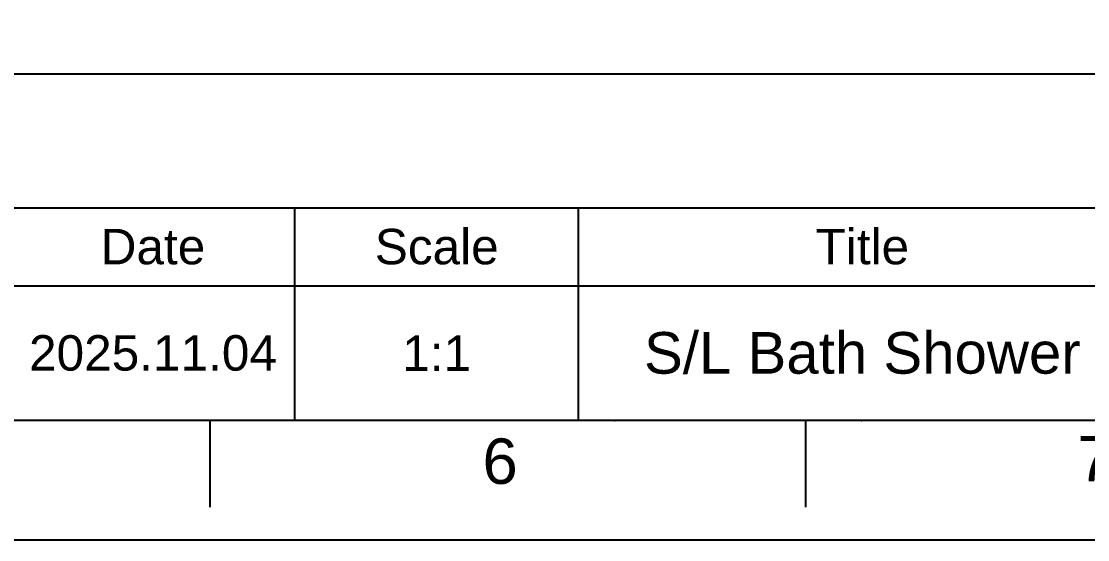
# Model space of a CAD drawing. Extents: x 9631 to 10472, y -18721 to -18126.
# Drawn here: x 10120 to 10299.2, y -18720.7 to -18633.5 of the extents above; entities that cross this region are included whole.
import ezdxf

# ---------------------------------------------------------------- set-up
doc = ezdxf.new("R2010")
doc.units = 0
doc.header["$MEASUREMENT"] = 0
doc.layers.get('Defpoints').update_dxf_attribs({"linetype": 'CONTINUOUS'})
doc.layers.add('5', color=3, linetype='CONTINUOUS', lineweight=9)
for name, color, linetype in [('FORM', 7, 'CONTINUOUS'), ('TEXT', 2, 'CONTINUOUS'), ('벽', 2, 'CONTINUOUS')]:
    doc.layers.add(name, color=color, linetype=linetype)
doc.styles.get("Standard").update_dxf_attribs({"font": 'arial.ttf'})
doc.dimstyles.new('A4', dxfattribs={"dimtxt": 4, "dimasz": 3.5, "dimexe": 0.7, "dimexo": 0.625, "dimgap": 0.5, "dimtad": 1, "dimdec": 1, "dimdsep": 46, "dimtxsty": 'Standard', "dimcen": 2.5, "dimclrd": 5, "dimclre": 5, "dimclrt": 7, "dimadec": 3, "dimazin": 2, "dimtfac": 1, "dimtdec": 1, "dimtmove": 0, "dimatfit": 3, "dimfxl": 1.25, "dimarcsym": 0})

# ---------------------------------------------------------------- blocks, each defined once
blk = doc.blocks.new('*D89')
at = {"layer": '5', "color": 3, "lineweight": -2, "transparency": 16777216}
for p, q in [((10304.81, -18393.63), (10112.05, -18393.63)), ((10112.75, -18399.63), (10112.75, -18512.05)), ((10112.75, -18636.34), (10112.75, -18523.92)), ((10113.38, -18642.34), (10113.45, -18642.34))]:
    blk.add_line(p, q, dxfattribs=at)
at = {"layer": '5', "color": 3, "transparency": 16777216}
for points in [[(10111.75, -18399.63), (10113.75, -18399.63), (10112.75, -18393.63)], [(10111.75, -18636.34), (10113.75, -18636.34), (10112.75, -18642.34)]]:
    blk.add_solid(points, dxfattribs=at)
at = {"layer": 'Defpoints', "color": 0, "transparency": 16777216}
for p in [(10305.44, -18393.63), (10112.75, -18642.34), (10112.75, -18642.34)]:
    blk.add_point(p, dxfattribs=at)
at = {"layer": '5', "color": 4, "transparency": 16777216, "insert": (10112.75, -18517.99), "char_height": 6, "attachment_point": 5}
blk.add_mtext('(1600)', dxfattribs=at)

msp = doc.modelspace()

# ---------------------------------------------------------------- linework, layer by layer
at = {"layer": 'FORM'}
for p, q in [((9807.18, -18664.87), (10451.99, -18664.87)), ((10165.94, -18700.63), (10165.94, -18664.87)), ((10213.61, -18700.63), (10213.61, -18664.87)), ((9751.16, -18677.98), (10308.97, -18677.98))]:
    msp.add_line(p, q, dxfattribs=at)
at = {"layer": 'FORM', "color": 7, "linetype": 'Continuous'}
for p, q in [((10451.99, -18700.63), (9651.04, -18700.63)), ((10151.64, -18700.63), (10151.64, -18715.18)), ((10251.76, -18700.63), (10251.76, -18715.18)), ((9631.02, -18720.65), (10472.02, -18720.65))]:
    msp.add_line(p, q, dxfattribs=at)
at = {"layer": 'FORM'}
for p in [(10219.73, -18700.63), (10261.17, -18700.63)]:
    msp.add_point(p, dxfattribs=at)
at = {"layer": '벽'}
msp.add_line((9688.98, -18642.34), (10445.11, -18642.34), dxfattribs=at)

# ---------------------------------------------------------------- texts
at = {"layer": 'FORM', "char_height": 7.63, "attachment_point": 5}
for s, insert in [('6', (10200.43, -18707.51)), ('7', (10300.38, -18707.05))]:
    msp.add_mtext_dynamic_manual_height_columns(s, width=50.0595, gutter_width=12.51, heights=[0], dxfattribs=dict(at, insert=insert))
at = {"layer": 'TEXT', "attachment_point": 5}
for s, width, insert, char_height in [('Date', 47.6757, (10142.1, -18671.43), 5.959), ('Scale', 47.6757, (10189.78, -18671.43), 5.959), ('Title', 95.3515, (10261.29, -18671.43), 5.959), ('2025.11.04', 47.6757, (10142.1, -18689.3), 5.959), ('1:1', 47.6757, (10189.78, -18689.3), 5.959), ('S/L Bath Shower', 93.2851, (10261.29, -18689.3), 7)]:
    msp.add_mtext_dynamic_manual_height_columns(s, width=width, gutter_width=29.8, heights=[0], dxfattribs=dict(at, insert=insert, char_height=char_height))

# ---------------------------------------------------------------- dimensions: what is measured, and where the dimension line sits
at = {"layer": '5'}
dim = msp.add_linear_dim(base=(10112.75, -18642.34), p1=(10305.44, -18393.63), p2=(10112.75, -18642.34), angle=90, text='(1600)', dimstyle='A4', override={"dimtxt": 6, "dimasz": 6, "dimgap": 2, "dimtad": 0, "dimtih": 1, "dimclrd": 3, "dimclre": 3, "dimclrt": 4}, dxfattribs=at)
dim.commit()
dim.dimension.update_dxf_attribs({"geometry": '*D89', "text_midpoint": (10112.75, -18517.99)})

doc.saveas('drawing.dxf')
